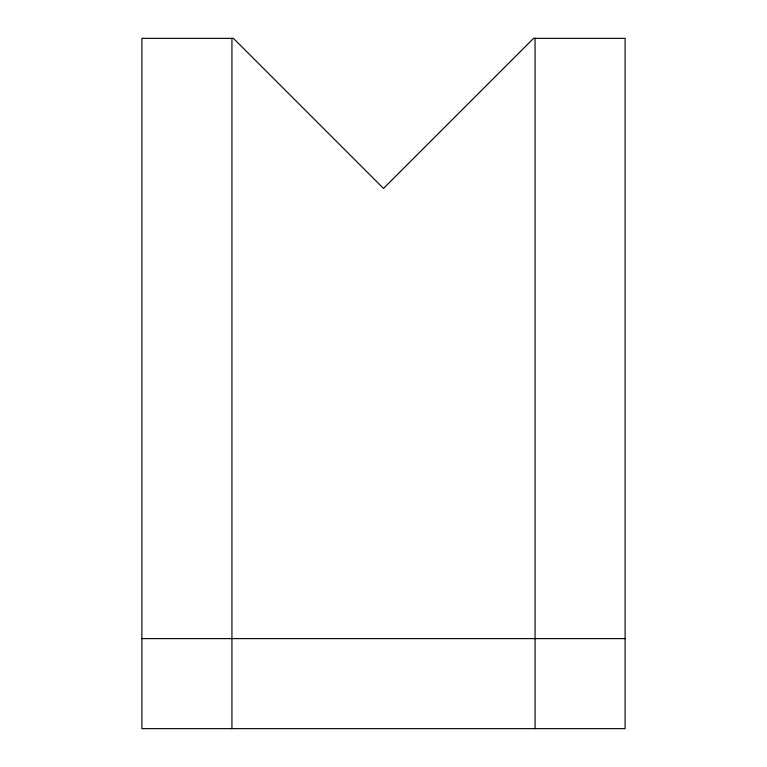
<?xml version="1.0" encoding="UTF-8"?>
<svg xmlns="http://www.w3.org/2000/svg" width="767" height="767" viewBox="0 0 767 767"><rect width="100%" height="100%" fill="white"/><g stroke="black" fill="none" stroke-linecap="round" stroke-linejoin="round"><path stroke-width="1.15" d="M141.895 638.614L625.105 638.614M535.069 38.35L535.069 728.65M231.931 38.35L231.931 728.65M533.564 38.35L383.5 188.414L233.436 38.35L141.895 38.35L141.895 728.65L625.105 728.65L625.105 38.35L533.564 38.35"/></g></svg>
